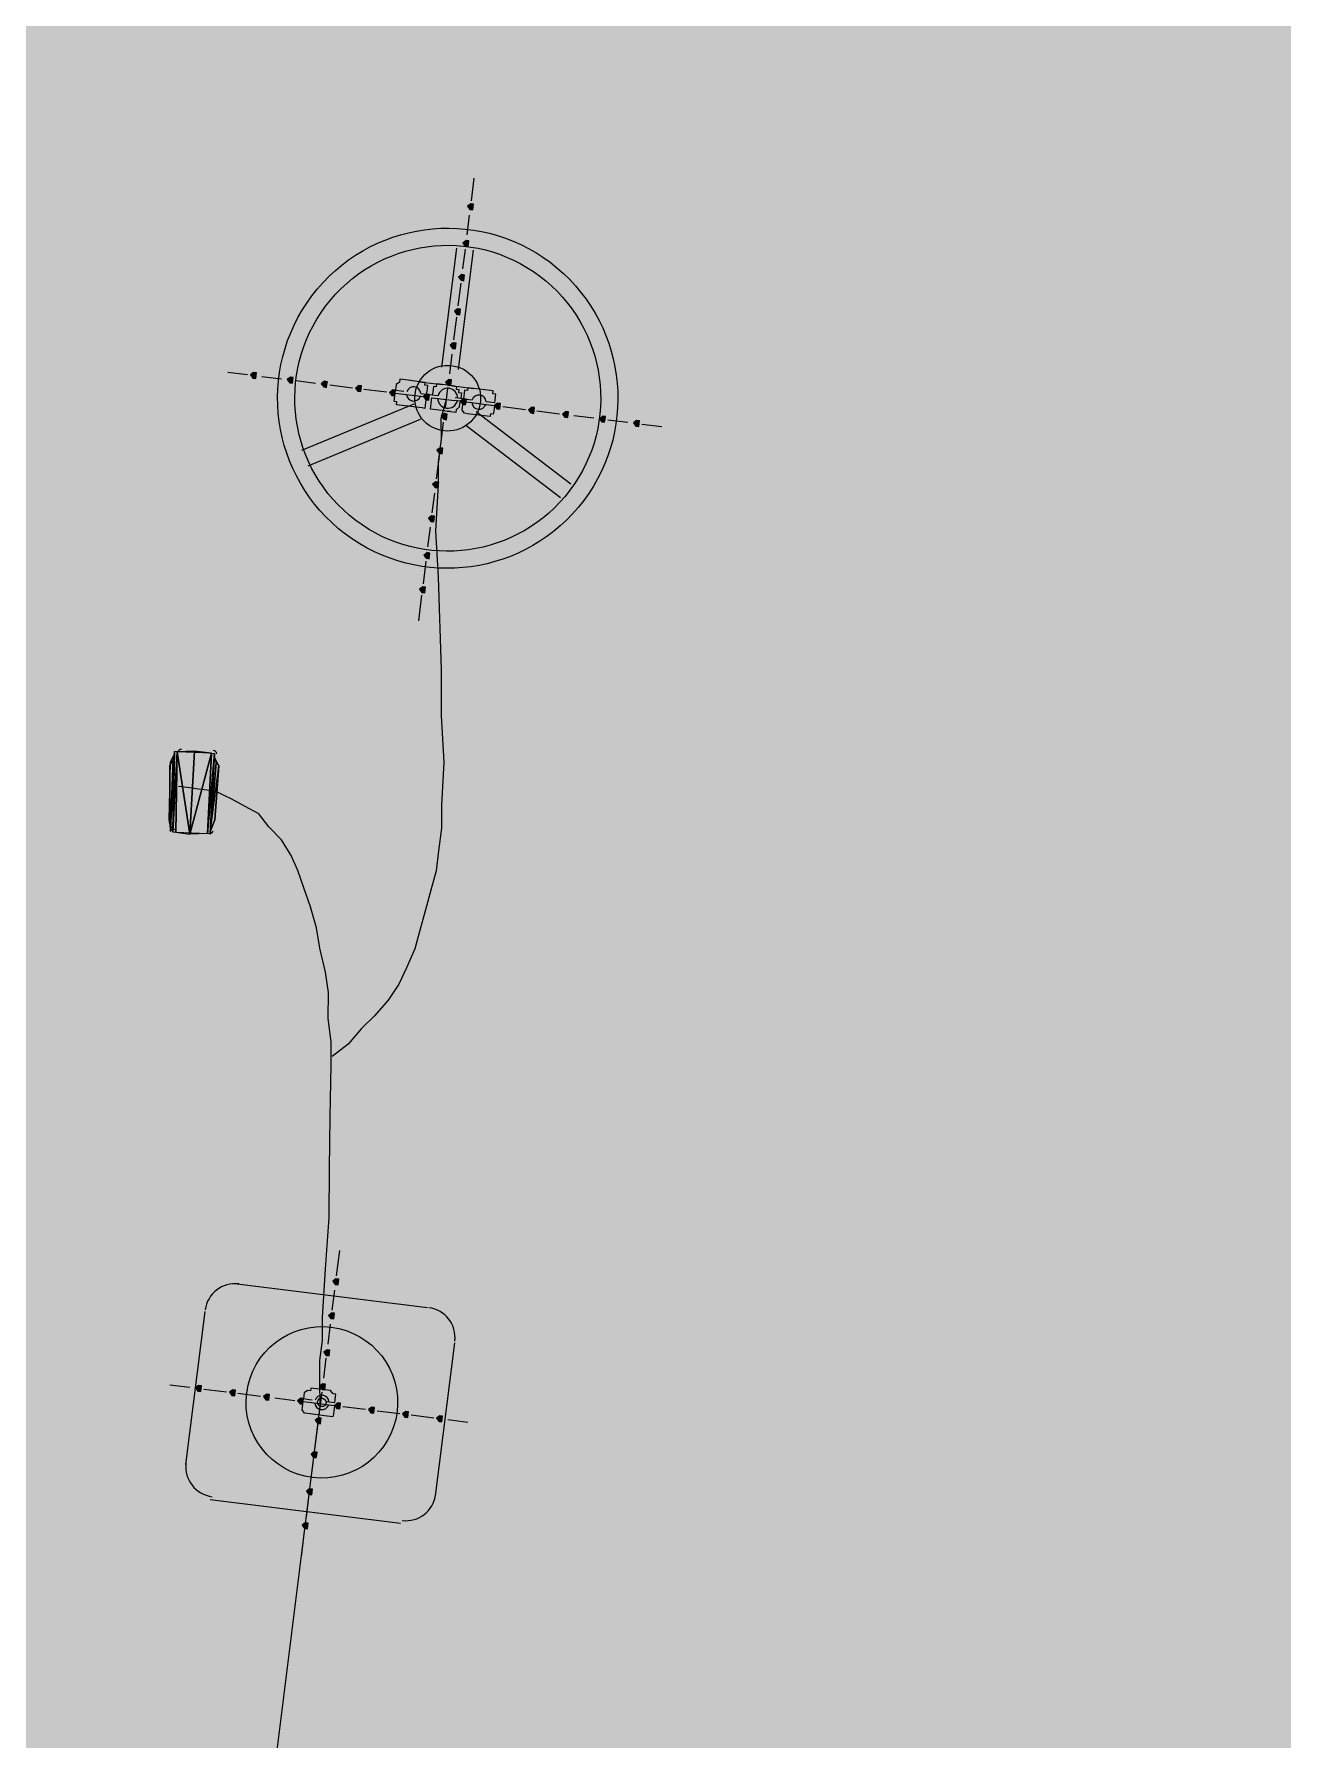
# Model space of a CAD drawing. Header units: metres. Extents: x -4 to 509425, y 7549 to 4732445.
# Drawn here: x 475990.5 to 475994.19, y 4719786.86 to 4719791.92 of the extents above; entities that cross this region are included whole.
import ezdxf

# ---------------------------------------------------------------- set-up
doc = ezdxf.new("R2010")
doc.units = ezdxf.units.M
doc.header["$LTSCALE"] = 0.01
doc.header["$MEASUREMENT"] = 0
doc.layers.get('0').update_dxf_attribs({"lineweight": 0})
for name, color, linetype in [('_SUBESTACIÓN', 1, 'Continuous'), ('NUDO GAROÑA', 211, 'Continuous'), ('SUBESTACION LA VID', 253, 'Continuous')]:
    doc.layers.add(name, color=color, linetype=linetype)

# ---------------------------------------------------------------- blocks, each defined once
blk = doc.blocks.new('A$Cfff6051d')
at = {"layer": 'SUBESTACION LA VID', "transparency": 33554687}
h = blk.add_hatch(color=256, dxfattribs=at)
h.dxf.hatch_style = 2
h.paths.add_polyline_path([(475991.7971, 4719791.4044), (475991.7981, 4719791.4128), (475991.7897, 4719791.4139), (475991.7803, 4719791.4065), (475991.7876, 4719791.3971), (475991.796, 4719791.396)])
h = blk.add_hatch(color=256, dxfattribs=at)
h.dxf.hatch_style = 2
h.paths.add_polyline_path([(475991.7834, 4719791.2952), (475991.7844, 4719791.3036), (475991.776, 4719791.3047), (475991.7666, 4719791.2973), (475991.7739, 4719791.2879), (475991.7823, 4719791.2868)])
h = blk.add_hatch(color=256, dxfattribs=at)
h.dxf.hatch_style = 2
h.paths.add_polyline_path([(475991.7707, 4719791.1944), (475991.7718, 4719791.2028), (475991.7634, 4719791.2039), (475991.7539, 4719791.1965), (475991.7613, 4719791.1871), (475991.7697, 4719791.186)])
h = blk.add_hatch(color=256, dxfattribs=at)
h.dxf.hatch_style = 2
h.paths.add_polyline_path([(475991.7581, 4719791.0936), (475991.7592, 4719791.102), (475991.7508, 4719791.1031), (475991.7413, 4719791.0957), (475991.7487, 4719791.0863), (475991.7571, 4719791.0852)])
h = blk.add_hatch(color=256, dxfattribs=at)
h.dxf.hatch_style = 2
h.paths.add_polyline_path([(475991.7455, 4719790.9928), (475991.7465, 4719791.0012), (475991.7381, 4719791.0023), (475991.7287, 4719790.9949), (475991.736, 4719790.9855), (475991.7444, 4719790.9844)])
h = blk.add_hatch(color=256, dxfattribs=at)
h.dxf.hatch_style = 2
h.paths.add_polyline_path([(475991.1542, 4719790.9048), (475991.1553, 4719790.9132), (475991.1469, 4719790.9143), (475991.1374, 4719790.9069), (475991.1448, 4719790.8975), (475991.1532, 4719790.8964)])
h = blk.add_hatch(color=256, dxfattribs=at)
h.dxf.hatch_style = 2
h.paths.add_polyline_path([(475991.2634, 4719790.8911), (475991.2645, 4719790.8995), (475991.2561, 4719790.9006), (475991.2466, 4719790.8932), (475991.254, 4719790.8838), (475991.2624, 4719790.8827)])
h = blk.add_hatch(color=256, dxfattribs=at)
h.dxf.hatch_style = 2
h.paths.add_polyline_path([(475991.7318, 4719790.8836), (475991.7328, 4719790.892), (475991.7244, 4719790.8931), (475991.715, 4719790.8857), (475991.7223, 4719790.8763), (475991.7307, 4719790.8752)])
h = blk.add_hatch(color=256, dxfattribs=at)
h.dxf.hatch_style = 2
h.paths.add_polyline_path([(475991.3642, 4719790.8785), (475991.3653, 4719790.8869), (475991.3569, 4719790.888), (475991.3474, 4719790.8806), (475991.3548, 4719790.8712), (475991.3632, 4719790.8701)])
h = blk.add_hatch(color=256, dxfattribs=at)
h.dxf.hatch_style = 2
h.paths.add_polyline_path([(475991.465, 4719790.8659), (475991.4661, 4719790.8743), (475991.4577, 4719790.8753), (475991.4482, 4719790.868), (475991.4556, 4719790.8585), (475991.464, 4719790.8575)])
h = blk.add_hatch(color=256, dxfattribs=at)
h.dxf.hatch_style = 2
h.paths.add_polyline_path([(475991.5659, 4719790.8532), (475991.5669, 4719790.8616), (475991.5585, 4719790.8627), (475991.5491, 4719790.8553), (475991.5564, 4719790.8459), (475991.5648, 4719790.8448)])
h = blk.add_hatch(color=256, dxfattribs=at)
h.dxf.hatch_style = 2
h.paths.add_polyline_path([(475991.6667, 4719790.8406), (475991.6677, 4719790.849), (475991.6593, 4719790.85), (475991.6499, 4719790.8427), (475991.6572, 4719790.8332), (475991.6656, 4719790.8322)])
h = blk.add_hatch(color=256, dxfattribs=at)
h.dxf.hatch_style = 2
h.paths.add_polyline_path([(475991.7191, 4719790.7828), (475991.7202, 4719790.7912), (475991.7118, 4719790.7923), (475991.7023, 4719790.7849), (475991.7097, 4719790.7755), (475991.7181, 4719790.7744)])
h = blk.add_hatch(color=256, dxfattribs=at)
h.dxf.hatch_style = 2
h.paths.add_polyline_path([(475991.7759, 4719790.8269), (475991.7769, 4719790.8353), (475991.7685, 4719790.8364), (475991.7591, 4719790.829), (475991.7664, 4719790.8196), (475991.7748, 4719790.8185)])
h = blk.add_hatch(color=256, dxfattribs=at)
h.dxf.hatch_style = 2
h.paths.add_polyline_path([(475991.8767, 4719790.8143), (475991.8777, 4719790.8227), (475991.8693, 4719790.8237), (475991.8599, 4719790.8164), (475991.8672, 4719790.8069), (475991.8756, 4719790.8059)])
h = blk.add_hatch(color=256, dxfattribs=at)
h.dxf.hatch_style = 2
h.paths.add_polyline_path([(475991.9775, 4719790.8016), (475991.9785, 4719790.81), (475991.9701, 4719790.8111), (475991.9607, 4719790.8037), (475991.968, 4719790.7943), (475991.9764, 4719790.7932)])
h = blk.add_hatch(color=256, dxfattribs=at)
h.dxf.hatch_style = 2
h.paths.add_polyline_path([(475992.0783, 4719790.789), (475992.0793, 4719790.7974), (475992.0709, 4719790.7984), (475992.0615, 4719790.7911), (475992.0688, 4719790.7816), (475992.0772, 4719790.7806)])
h = blk.add_hatch(color=256, dxfattribs=at)
h.dxf.hatch_style = 2
h.paths.add_polyline_path([(475992.1875, 4719790.7753), (475992.1885, 4719790.7837), (475992.1801, 4719790.7847), (475992.1707, 4719790.7774), (475992.178, 4719790.7679), (475992.1864, 4719790.7669)])
h = blk.add_hatch(color=256, dxfattribs=at)
h.dxf.hatch_style = 2
h.paths.add_polyline_path([(475992.2883, 4719790.7627), (475992.2893, 4719790.7711), (475992.2809, 4719790.7721), (475992.2715, 4719790.7648), (475992.2788, 4719790.7553), (475992.2872, 4719790.7543)])
h = blk.add_hatch(color=256, dxfattribs=at)
h.dxf.hatch_style = 2
h.paths.add_polyline_path([(475991.7065, 4719790.682), (475991.7076, 4719790.6904), (475991.6992, 4719790.6915), (475991.6897, 4719790.6841), (475991.6971, 4719790.6747), (475991.7055, 4719790.6736)])
h = blk.add_hatch(color=256, dxfattribs=at)
h.dxf.hatch_style = 2
h.paths.add_polyline_path([(475991.6939, 4719790.5812), (475991.6949, 4719790.5896), (475991.6865, 4719790.5907), (475991.6771, 4719790.5833), (475991.6844, 4719790.5739), (475991.6928, 4719790.5728)])
h = blk.add_hatch(color=256, dxfattribs=at)
h.dxf.hatch_style = 2
h.paths.add_polyline_path([(475991.6812, 4719790.4804), (475991.6823, 4719790.4888), (475991.6739, 4719790.4899), (475991.6644, 4719790.4825), (475991.6718, 4719790.4731), (475991.6802, 4719790.472)])
h = blk.add_hatch(color=256, dxfattribs=at)
h.dxf.hatch_style = 2
h.paths.add_polyline_path([(475991.6675, 4719790.3712), (475991.6686, 4719790.3796), (475991.6602, 4719790.3807), (475991.6507, 4719790.3733), (475991.6581, 4719790.3639), (475991.6665, 4719790.3628)])
h = blk.add_hatch(color=256, dxfattribs=at)
h.dxf.hatch_style = 2
h.paths.add_polyline_path([(475991.6549, 4719790.2704), (475991.656, 4719790.2788), (475991.6476, 4719790.2798), (475991.6381, 4719790.2725), (475991.6454, 4719790.263), (475991.6538, 4719790.262)])
h = blk.add_hatch(color=256, dxfattribs=at)
h.dxf.hatch_style = 2
h.paths.add_polyline_path([(475991.3979, 4719788.2207), (475991.399, 4719788.2291), (475991.3906, 4719788.2302), (475991.3811, 4719788.2228), (475991.3885, 4719788.2134), (475991.3969, 4719788.2123)])
h = blk.add_hatch(color=256, dxfattribs=at)
h.dxf.hatch_style = 2
h.paths.add_polyline_path([(475991.3853, 4719788.1199), (475991.3863, 4719788.1283), (475991.3779, 4719788.1294), (475991.3685, 4719788.122), (475991.3758, 4719788.1126), (475991.3842, 4719788.1115)])
h = blk.add_hatch(color=256, dxfattribs=at)
h.dxf.hatch_style = 2
h.paths.add_polyline_path([(475991.3716, 4719788.0107), (475991.3727, 4719788.0191), (475991.3643, 4719788.0202), (475991.3548, 4719788.0128), (475991.3621, 4719788.0034), (475991.3705, 4719788.0023)])
h = blk.add_hatch(color=256, dxfattribs=at)
h.dxf.hatch_style = 2
h.paths.add_polyline_path([(475990.9914, 4719787.9048), (475990.9925, 4719787.9132), (475990.9841, 4719787.9142), (475990.9746, 4719787.9069), (475990.982, 4719787.8974), (475990.9904, 4719787.8964)])
h = blk.add_hatch(color=256, dxfattribs=at)
h.dxf.hatch_style = 2
h.paths.add_polyline_path([(475991.359, 4719787.9099), (475991.36, 4719787.9183), (475991.3516, 4719787.9194), (475991.3422, 4719787.912), (475991.3495, 4719787.9026), (475991.3579, 4719787.9015)])
h = blk.add_hatch(color=256, dxfattribs=at)
h.dxf.hatch_style = 2
h.paths.add_polyline_path([(475991.0922, 4719787.8921), (475991.0933, 4719787.9005), (475991.0849, 4719787.9016), (475991.0754, 4719787.8943), (475991.0828, 4719787.8848), (475991.0912, 4719787.8837)])
h = blk.add_hatch(color=256, dxfattribs=at)
h.dxf.hatch_style = 2
h.paths.add_polyline_path([(475991.193, 4719787.8795), (475991.1941, 4719787.8879), (475991.1857, 4719787.889), (475991.1762, 4719787.8816), (475991.1836, 4719787.8722), (475991.192, 4719787.8711)])
h = blk.add_hatch(color=256, dxfattribs=at)
h.dxf.hatch_style = 2
h.paths.add_polyline_path([(475991.2938, 4719787.8669), (475991.2949, 4719787.8753), (475991.2865, 4719787.8763), (475991.277, 4719787.869), (475991.2844, 4719787.8595), (475991.2928, 4719787.8585)])
h = blk.add_hatch(color=256, dxfattribs=at)
h.dxf.hatch_style = 2
h.paths.add_polyline_path([(475991.403, 4719787.8532), (475991.4041, 4719787.8616), (475991.3957, 4719787.8626), (475991.3862, 4719787.8553), (475991.3936, 4719787.8458), (475991.402, 4719787.8448)])
h = blk.add_hatch(color=256, dxfattribs=at)
h.dxf.hatch_style = 2
h.paths.add_polyline_path([(475991.3463, 4719787.8091), (475991.3474, 4719787.8175), (475991.339, 4719787.8186), (475991.3295, 4719787.8112), (475991.3369, 4719787.8017), (475991.3453, 4719787.8007)])
h = blk.add_hatch(color=256, dxfattribs=at)
h.dxf.hatch_style = 2
h.paths.add_polyline_path([(475991.5039, 4719787.8405), (475991.5049, 4719787.8489), (475991.4965, 4719787.85), (475991.4871, 4719787.8427), (475991.4944, 4719787.8332), (475991.5028, 4719787.8321)])
h = blk.add_hatch(color=256, dxfattribs=at)
h.dxf.hatch_style = 2
h.paths.add_polyline_path([(475991.6047, 4719787.8279), (475991.6057, 4719787.8363), (475991.5973, 4719787.8374), (475991.5879, 4719787.83), (475991.5952, 4719787.8206), (475991.6036, 4719787.8195)])
h = blk.add_hatch(color=256, dxfattribs=at)
h.dxf.hatch_style = 2
h.paths.add_polyline_path([(475991.7055, 4719787.8153), (475991.7065, 4719787.8237), (475991.6981, 4719787.8247), (475991.6887, 4719787.8174), (475991.696, 4719787.8079), (475991.7044, 4719787.8069)])
h = blk.add_hatch(color=256, dxfattribs=at)
h.dxf.hatch_style = 2
h.paths.add_polyline_path([(475991.3337, 4719787.7083), (475991.3347, 4719787.7167), (475991.3263, 4719787.7177), (475991.3169, 4719787.7104), (475991.3242, 4719787.7009), (475991.3326, 4719787.6999)])
h = blk.add_hatch(color=256, dxfattribs=at)
h.dxf.hatch_style = 2
h.paths.add_polyline_path([(475991.32, 4719787.5991), (475991.3211, 4719787.6075), (475991.3127, 4719787.6085), (475991.3032, 4719787.6012), (475991.3105, 4719787.5917), (475991.3189, 4719787.5907)])
h = blk.add_hatch(color=256, dxfattribs=at)
h.dxf.hatch_style = 2
h.paths.add_polyline_path([(475991.3074, 4719787.4983), (475991.3084, 4719787.5067), (475991.3, 4719787.5077), (475991.2906, 4719787.5004), (475991.2979, 4719787.4909), (475991.3063, 4719787.4899)])
at = {"layer": 'SUBESTACION LA VID', "lineweight": 15}
for p, q in [((475991.7992, 4719791.4895), (475991.7908, 4719791.4223)), ((475991.7855, 4719791.3803), (475991.7781, 4719791.3215)), ((475991.7477, 4719791.2826), (475991.7034, 4719790.9298)), ((475991.7538, 4719790.9235), (475991.7981, 4719791.2763)), ((475991.7729, 4719791.2795), (475991.7655, 4719791.2207)), ((475991.7602, 4719791.1787), (475991.7518, 4719791.1115)), ((475991.7476, 4719791.0779), (475991.7392, 4719791.0107)), ((475991.7339, 4719790.9687), (475991.7265, 4719790.9099)), ((475991.0702, 4719790.9154), (475991.129, 4719790.908)), ((475991.171, 4719790.9027), (475991.2298, 4719790.8954)), ((475991.2718, 4719790.8901), (475991.3306, 4719790.8827)), ((475991.3726, 4719790.8774), (475991.4398, 4719790.869)), ((475991.4735, 4719790.8648), (475991.5407, 4719790.8564)), ((475991.5827, 4719790.8511), (475991.5911, 4719790.8501)), ((475991.5827, 4719790.8511), (475991.6415, 4719790.8437)), ((475991.5837, 4719790.8595), (475991.5921, 4719790.8585)), ((475991.6383, 4719790.8868), (475991.7055, 4719790.8784)), ((475991.6593, 4719790.85), (475991.6761, 4719790.8479)), ((475991.6835, 4719790.8385), (475991.7423, 4719790.8311)), ((475991.7213, 4719790.8679), (475991.7139, 4719790.8091)), ((475991.7391, 4719790.8742), (475991.7979, 4719790.8668)), ((475991.6215, 4719790.8207), (475991.2886, 4719790.6832)), ((475991.7685, 4719790.8364), (475991.7601, 4719790.8374)), ((475991.7843, 4719790.8258), (475991.7927, 4719790.8248)), ((475991.7843, 4719790.8258), (475991.8515, 4719790.8174)), ((475991.7853, 4719790.8342), (475991.7937, 4719790.8332)), ((475992.0866, 4719790.5832), (475991.8063, 4719790.7975)), ((475991.8851, 4719790.8132), (475991.9523, 4719790.8048)), ((475991.9859, 4719790.8006), (475992.0531, 4719790.7921)), ((475991.3085, 4719790.6381), (475991.6414, 4719790.7755)), ((475991.7086, 4719790.7671), (475991.7002, 4719790.6999)), ((475991.7758, 4719790.7586), (475992.0561, 4719790.5443)), ((475992.0951, 4719790.7869), (475992.1539, 4719790.7795)), ((475992.1959, 4719790.7742), (475992.2547, 4719790.7669)), ((475992.2967, 4719790.7616), (475992.3555, 4719790.7542)), ((475991.696, 4719790.6663), (475991.6876, 4719790.5991)), ((475991.6823, 4719790.5571), (475991.6749, 4719790.4983)), ((475991.6697, 4719790.4563), (475991.6623, 4719790.3975)), ((475991.657, 4719790.3555), (475991.6486, 4719790.2882)), ((475991.6444, 4719790.2546), (475991.6349, 4719790.179)), ((475991.0226, 4719789.7865), (475990.9207, 4719789.7908)), ((475990.9722, 4719789.7929), (475990.9584, 4719789.5471)), ((475990.9164, 4719789.5524), (475991.0099, 4719789.5492)), ((475991.4011, 4719788.3142), (475991.3916, 4719788.2386)), ((475991.0987, 4719788.2156), (475991.6615, 4719788.145)), ((475991.3864, 4719788.1966), (475991.379, 4719788.1378)), ((475990.9462, 4719787.6801), (475991.0031, 4719788.1337)), ((475991.3737, 4719788.0958), (475991.3664, 4719788.037)), ((475991.6854, 4719787.5874), (475991.7423, 4719788.041)), ((475991.3611, 4719787.995), (475991.3537, 4719787.9362)), ((475990.899, 4719787.9164), (475990.9578, 4719787.909)), ((475990.9998, 4719787.9037), (475991.067, 4719787.8953)), ((475991.3442, 4719787.8606), (475991.0673, 4719785.6513)), ((475991.1006, 4719787.8911), (475991.1678, 4719787.8827)), ((475991.2098, 4719787.8774), (475991.2686, 4719787.87)), ((475991.3106, 4719787.8648), (475991.3694, 4719787.8574)), ((475991.3106, 4719787.8648), (475991.319, 4719787.8637)), ((475991.3117, 4719787.8732), (475991.3201, 4719787.8721)), ((475991.3485, 4719787.8942), (475991.34, 4719787.827)), ((475991.4114, 4719787.8521), (475991.4787, 4719787.8437)), ((475991.5123, 4719787.8395), (475991.5795, 4719787.8311)), ((475991.6131, 4719787.8269), (475991.6803, 4719787.8184)), ((475991.7223, 4719787.8132), (475991.7811, 4719787.8058)), ((475991.3358, 4719787.7933), (475991.3274, 4719787.7261)), ((475991.3221, 4719787.6841), (475991.3148, 4719787.6253)), ((475991.0186, 4719787.5771), (475991.5814, 4719787.5066)), ((475991.3095, 4719787.5833), (475991.3021, 4719787.5245)), ((475991.2969, 4719787.4825), (475991.2874, 4719787.4069))]:
    blk.add_line(p, q, dxfattribs=at)
at = {"layer": 'SUBESTACION LA VID', "lineweight": 0}
for p, q in [((475990.9584, 4719789.5471), (475990.9207, 4719789.7908)), ((475990.9584, 4719789.5471), (475991.0226, 4719789.7865)), ((475990.9007, 4719789.5629), (475990.8965, 4719789.5976)), ((475991.0193, 4719789.5566), (475991.0319, 4719789.5891))]:
    blk.add_line(p, q, dxfattribs=at)
at = {"layer": 'SUBESTACION LA VID'}
for points in [[(475991.7971, 4719791.4044), (475991.7981, 4719791.4128), (475991.7897, 4719791.4139), (475991.7803, 4719791.4065), (475991.7876, 4719791.3971), (475991.796, 4719791.396)], [(475991.7834, 4719791.2952), (475991.7844, 4719791.3036), (475991.776, 4719791.3047), (475991.7666, 4719791.2973), (475991.7739, 4719791.2879), (475991.7823, 4719791.2868)], [(475991.7707, 4719791.1944), (475991.7718, 4719791.2028), (475991.7634, 4719791.2039), (475991.7539, 4719791.1965), (475991.7613, 4719791.1871), (475991.7697, 4719791.186)], [(475991.7581, 4719791.0936), (475991.7592, 4719791.102), (475991.7508, 4719791.1031), (475991.7413, 4719791.0957), (475991.7487, 4719791.0863), (475991.7571, 4719791.0852)], [(475991.7455, 4719790.9928), (475991.7465, 4719791.0012), (475991.7381, 4719791.0023), (475991.7287, 4719790.9949), (475991.736, 4719790.9855), (475991.7444, 4719790.9844)], [(475991.1542, 4719790.9048), (475991.1553, 4719790.9132), (475991.1469, 4719790.9143), (475991.1374, 4719790.9069), (475991.1448, 4719790.8975), (475991.1532, 4719790.8964)], [(475991.2634, 4719790.8911), (475991.2645, 4719790.8995), (475991.2561, 4719790.9006), (475991.2466, 4719790.8932), (475991.254, 4719790.8838), (475991.2624, 4719790.8827)], [(475991.7318, 4719790.8836), (475991.7328, 4719790.892), (475991.7244, 4719790.8931), (475991.715, 4719790.8857), (475991.7223, 4719790.8763), (475991.7307, 4719790.8752)], [(475991.3642, 4719790.8785), (475991.3653, 4719790.8869), (475991.3569, 4719790.888), (475991.3474, 4719790.8806), (475991.3548, 4719790.8712), (475991.3632, 4719790.8701)], [(475991.465, 4719790.8659), (475991.4661, 4719790.8743), (475991.4577, 4719790.8753), (475991.4482, 4719790.868), (475991.4556, 4719790.8585), (475991.464, 4719790.8575)], [(475991.5659, 4719790.8532), (475991.5669, 4719790.8616), (475991.5585, 4719790.8627), (475991.5491, 4719790.8553), (475991.5564, 4719790.8459), (475991.5648, 4719790.8448)], [(475991.6667, 4719790.8406), (475991.6677, 4719790.849), (475991.6593, 4719790.85), (475991.6499, 4719790.8427), (475991.6572, 4719790.8332), (475991.6656, 4719790.8322)], [(475991.7191, 4719790.7828), (475991.7202, 4719790.7912), (475991.7118, 4719790.7923), (475991.7023, 4719790.7849), (475991.7097, 4719790.7755), (475991.7181, 4719790.7744)], [(475991.7759, 4719790.8269), (475991.7769, 4719790.8353), (475991.7685, 4719790.8364), (475991.7591, 4719790.829), (475991.7664, 4719790.8196), (475991.7748, 4719790.8185)], [(475991.8767, 4719790.8143), (475991.8777, 4719790.8227), (475991.8693, 4719790.8237), (475991.8599, 4719790.8164), (475991.8672, 4719790.8069), (475991.8756, 4719790.8059)], [(475991.9775, 4719790.8016), (475991.9785, 4719790.81), (475991.9701, 4719790.8111), (475991.9607, 4719790.8037), (475991.968, 4719790.7943), (475991.9764, 4719790.7932)], [(475992.0783, 4719790.789), (475992.0793, 4719790.7974), (475992.0709, 4719790.7984), (475992.0615, 4719790.7911), (475992.0688, 4719790.7816), (475992.0772, 4719790.7806)], [(475992.1875, 4719790.7753), (475992.1885, 4719790.7837), (475992.1801, 4719790.7847), (475992.1707, 4719790.7774), (475992.178, 4719790.7679), (475992.1864, 4719790.7669)], [(475992.2883, 4719790.7627), (475992.2893, 4719790.7711), (475992.2809, 4719790.7721), (475992.2715, 4719790.7648), (475992.2788, 4719790.7553), (475992.2872, 4719790.7543)], [(475991.7065, 4719790.682), (475991.7076, 4719790.6904), (475991.6992, 4719790.6915), (475991.6897, 4719790.6841), (475991.6971, 4719790.6747), (475991.7055, 4719790.6736)], [(475991.6939, 4719790.5812), (475991.6949, 4719790.5896), (475991.6865, 4719790.5907), (475991.6771, 4719790.5833), (475991.6844, 4719790.5739), (475991.6928, 4719790.5728)], [(475991.6812, 4719790.4804), (475991.6823, 4719790.4888), (475991.6739, 4719790.4899), (475991.6644, 4719790.4825), (475991.6718, 4719790.4731), (475991.6802, 4719790.472)], [(475991.6675, 4719790.3712), (475991.6686, 4719790.3796), (475991.6602, 4719790.3807), (475991.6507, 4719790.3733), (475991.6581, 4719790.3639), (475991.6665, 4719790.3628)], [(475991.6549, 4719790.2704), (475991.656, 4719790.2788), (475991.6476, 4719790.2798), (475991.6381, 4719790.2725), (475991.6454, 4719790.263), (475991.6538, 4719790.262)], [(475990.9584, 4719789.5471), (475990.9207, 4719789.7908), (475990.9164, 4719789.5524)], [(475990.9722, 4719789.7929), (475990.9207, 4719789.7908), (475990.9584, 4719789.5471)], [(475990.9722, 4719789.7929), (475991.0226, 4719789.7865), (475990.9584, 4719789.5471)], [(475990.9584, 4719789.5471), (475991.0226, 4719789.7865), (475991.0099, 4719789.5492)], [(475990.8965, 4719789.5976), (475990.9007, 4719789.5629), (475990.8986, 4719789.7509)], [(475991.0319, 4719789.5891), (475991.0193, 4719789.5566), (475991.0436, 4719789.7498)], [(475991.3979, 4719788.2207), (475991.399, 4719788.2291), (475991.3906, 4719788.2302), (475991.3811, 4719788.2228), (475991.3885, 4719788.2134), (475991.3969, 4719788.2123)], [(475991.3853, 4719788.1199), (475991.3863, 4719788.1283), (475991.3779, 4719788.1294), (475991.3685, 4719788.122), (475991.3758, 4719788.1126), (475991.3842, 4719788.1115)], [(475991.3716, 4719788.0107), (475991.3727, 4719788.0191), (475991.3643, 4719788.0202), (475991.3548, 4719788.0128), (475991.3621, 4719788.0034), (475991.3705, 4719788.0023)], [(475990.9914, 4719787.9048), (475990.9925, 4719787.9132), (475990.9841, 4719787.9142), (475990.9746, 4719787.9069), (475990.982, 4719787.8974), (475990.9904, 4719787.8964)], [(475991.359, 4719787.9099), (475991.36, 4719787.9183), (475991.3516, 4719787.9194), (475991.3422, 4719787.912), (475991.3495, 4719787.9026), (475991.3579, 4719787.9015)], [(475991.0922, 4719787.8921), (475991.0933, 4719787.9005), (475991.0849, 4719787.9016), (475991.0754, 4719787.8943), (475991.0828, 4719787.8848), (475991.0912, 4719787.8837)], [(475991.193, 4719787.8795), (475991.1941, 4719787.8879), (475991.1857, 4719787.889), (475991.1762, 4719787.8816), (475991.1836, 4719787.8722), (475991.192, 4719787.8711)], [(475991.2938, 4719787.8669), (475991.2949, 4719787.8753), (475991.2865, 4719787.8763), (475991.277, 4719787.869), (475991.2844, 4719787.8595), (475991.2928, 4719787.8585)], [(475991.403, 4719787.8532), (475991.4041, 4719787.8616), (475991.3957, 4719787.8626), (475991.3862, 4719787.8553), (475991.3936, 4719787.8458), (475991.402, 4719787.8448)], [(475991.3463, 4719787.8091), (475991.3474, 4719787.8175), (475991.339, 4719787.8186), (475991.3295, 4719787.8112), (475991.3369, 4719787.8017), (475991.3453, 4719787.8007)], [(475991.5039, 4719787.8405), (475991.5049, 4719787.8489), (475991.4965, 4719787.85), (475991.4871, 4719787.8427), (475991.4944, 4719787.8332), (475991.5028, 4719787.8321)], [(475991.6047, 4719787.8279), (475991.6057, 4719787.8363), (475991.5973, 4719787.8374), (475991.5879, 4719787.83), (475991.5952, 4719787.8206), (475991.6036, 4719787.8195)], [(475991.7055, 4719787.8153), (475991.7065, 4719787.8237), (475991.6981, 4719787.8247), (475991.6887, 4719787.8174), (475991.696, 4719787.8079), (475991.7044, 4719787.8069)], [(475991.3337, 4719787.7083), (475991.3347, 4719787.7167), (475991.3263, 4719787.7177), (475991.3169, 4719787.7104), (475991.3242, 4719787.7009), (475991.3326, 4719787.6999)], [(475991.32, 4719787.5991), (475991.3211, 4719787.6075), (475991.3127, 4719787.6085), (475991.3032, 4719787.6012), (475991.3105, 4719787.5917), (475991.3189, 4719787.5907)], [(475991.3074, 4719787.4983), (475991.3084, 4719787.5067), (475991.3, 4719787.5077), (475991.2906, 4719787.5004), (475991.2979, 4719787.4909), (475991.3063, 4719787.4899)]]:
    blk.add_lwpolyline(points, close=True, dxfattribs=at)
at = {"layer": 'SUBESTACION LA VID', "lineweight": 0}
for points in [[(475991.7971, 4719791.4044), (475991.7981, 4719791.4128), (475991.7897, 4719791.4139), (475991.7803, 4719791.4065), (475991.7876, 4719791.3971), (475991.796, 4719791.396)], [(475991.7834, 4719791.2952), (475991.7844, 4719791.3036), (475991.776, 4719791.3047), (475991.7666, 4719791.2973), (475991.7739, 4719791.2879), (475991.7823, 4719791.2868)], [(475991.7707, 4719791.1944), (475991.7718, 4719791.2028), (475991.7634, 4719791.2039), (475991.7539, 4719791.1965), (475991.7613, 4719791.1871), (475991.7697, 4719791.186)], [(475991.7581, 4719791.0936), (475991.7592, 4719791.102), (475991.7508, 4719791.1031), (475991.7413, 4719791.0957), (475991.7487, 4719791.0863), (475991.7571, 4719791.0852)], [(475991.7455, 4719790.9928), (475991.7465, 4719791.0012), (475991.7381, 4719791.0023), (475991.7287, 4719790.9949), (475991.736, 4719790.9855), (475991.7444, 4719790.9844)], [(475991.1542, 4719790.9048), (475991.1553, 4719790.9132), (475991.1469, 4719790.9143), (475991.1374, 4719790.9069), (475991.1448, 4719790.8975), (475991.1532, 4719790.8964)], [(475991.2634, 4719790.8911), (475991.2645, 4719790.8995), (475991.2561, 4719790.9006), (475991.2466, 4719790.8932), (475991.254, 4719790.8838), (475991.2624, 4719790.8827)], [(475991.7318, 4719790.8836), (475991.7328, 4719790.892), (475991.7244, 4719790.8931), (475991.715, 4719790.8857), (475991.7223, 4719790.8763), (475991.7307, 4719790.8752)], [(475991.3642, 4719790.8785), (475991.3653, 4719790.8869), (475991.3569, 4719790.888), (475991.3474, 4719790.8806), (475991.3548, 4719790.8712), (475991.3632, 4719790.8701)], [(475991.465, 4719790.8659), (475991.4661, 4719790.8743), (475991.4577, 4719790.8753), (475991.4482, 4719790.868), (475991.4556, 4719790.8585), (475991.464, 4719790.8575)], [(475991.5659, 4719790.8532), (475991.5669, 4719790.8616), (475991.5585, 4719790.8627), (475991.5491, 4719790.8553), (475991.5564, 4719790.8459), (475991.5648, 4719790.8448)], [(475991.6667, 4719790.8406), (475991.6677, 4719790.849), (475991.6593, 4719790.85), (475991.6499, 4719790.8427), (475991.6572, 4719790.8332), (475991.6656, 4719790.8322)], [(475991.7191, 4719790.7828), (475991.7202, 4719790.7912), (475991.7118, 4719790.7923), (475991.7023, 4719790.7849), (475991.7097, 4719790.7755), (475991.7181, 4719790.7744)], [(475991.7759, 4719790.8269), (475991.7769, 4719790.8353), (475991.7685, 4719790.8364), (475991.7591, 4719790.829), (475991.7664, 4719790.8196), (475991.7748, 4719790.8185)], [(475991.8767, 4719790.8143), (475991.8777, 4719790.8227), (475991.8693, 4719790.8237), (475991.8599, 4719790.8164), (475991.8672, 4719790.8069), (475991.8756, 4719790.8059)], [(475991.9775, 4719790.8016), (475991.9785, 4719790.81), (475991.9701, 4719790.8111), (475991.9607, 4719790.8037), (475991.968, 4719790.7943), (475991.9764, 4719790.7932)], [(475992.0783, 4719790.789), (475992.0793, 4719790.7974), (475992.0709, 4719790.7984), (475992.0615, 4719790.7911), (475992.0688, 4719790.7816), (475992.0772, 4719790.7806)], [(475992.1875, 4719790.7753), (475992.1885, 4719790.7837), (475992.1801, 4719790.7847), (475992.1707, 4719790.7774), (475992.178, 4719790.7679), (475992.1864, 4719790.7669)], [(475992.2883, 4719790.7627), (475992.2893, 4719790.7711), (475992.2809, 4719790.7721), (475992.2715, 4719790.7648), (475992.2788, 4719790.7553), (475992.2872, 4719790.7543)], [(475991.7065, 4719790.682), (475991.7076, 4719790.6904), (475991.6992, 4719790.6915), (475991.6897, 4719790.6841), (475991.6971, 4719790.6747), (475991.7055, 4719790.6736)], [(475991.6939, 4719790.5812), (475991.6949, 4719790.5896), (475991.6865, 4719790.5907), (475991.6771, 4719790.5833), (475991.6844, 4719790.5739), (475991.6928, 4719790.5728)], [(475991.6812, 4719790.4804), (475991.6823, 4719790.4888), (475991.6739, 4719790.4899), (475991.6644, 4719790.4825), (475991.6718, 4719790.4731), (475991.6802, 4719790.472)], [(475991.6675, 4719790.3712), (475991.6686, 4719790.3796), (475991.6602, 4719790.3807), (475991.6507, 4719790.3733), (475991.6581, 4719790.3639), (475991.6665, 4719790.3628)], [(475991.6549, 4719790.2704), (475991.656, 4719790.2788), (475991.6476, 4719790.2798), (475991.6381, 4719790.2725), (475991.6454, 4719790.263), (475991.6538, 4719790.262)], [(475990.9584, 4719789.5471), (475990.9207, 4719789.7908), (475990.9164, 4719789.5524)], [(475990.9722, 4719789.7929), (475990.9207, 4719789.7908), (475990.9584, 4719789.5471)], [(475990.9722, 4719789.7929), (475991.0226, 4719789.7865), (475990.9584, 4719789.5471)], [(475990.9584, 4719789.5471), (475991.0226, 4719789.7865), (475991.0099, 4719789.5492)], [(475990.8965, 4719789.5976), (475990.9007, 4719789.5629), (475990.8986, 4719789.7509)], [(475991.0319, 4719789.5891), (475991.0193, 4719789.5566), (475991.0436, 4719789.7498)], [(475991.3979, 4719788.2207), (475991.399, 4719788.2291), (475991.3906, 4719788.2302), (475991.3811, 4719788.2228), (475991.3885, 4719788.2134), (475991.3969, 4719788.2123)], [(475991.3853, 4719788.1199), (475991.3863, 4719788.1283), (475991.3779, 4719788.1294), (475991.3685, 4719788.122), (475991.3758, 4719788.1126), (475991.3842, 4719788.1115)], [(475991.3716, 4719788.0107), (475991.3727, 4719788.0191), (475991.3643, 4719788.0202), (475991.3548, 4719788.0128), (475991.3621, 4719788.0034), (475991.3705, 4719788.0023)], [(475990.9914, 4719787.9048), (475990.9925, 4719787.9132), (475990.9841, 4719787.9142), (475990.9746, 4719787.9069), (475990.982, 4719787.8974), (475990.9904, 4719787.8964)], [(475991.359, 4719787.9099), (475991.36, 4719787.9183), (475991.3516, 4719787.9194), (475991.3422, 4719787.912), (475991.3495, 4719787.9026), (475991.3579, 4719787.9015)], [(475991.0922, 4719787.8921), (475991.0933, 4719787.9005), (475991.0849, 4719787.9016), (475991.0754, 4719787.8943), (475991.0828, 4719787.8848), (475991.0912, 4719787.8837)], [(475991.193, 4719787.8795), (475991.1941, 4719787.8879), (475991.1857, 4719787.889), (475991.1762, 4719787.8816), (475991.1836, 4719787.8722), (475991.192, 4719787.8711)], [(475991.2938, 4719787.8669), (475991.2949, 4719787.8753), (475991.2865, 4719787.8763), (475991.277, 4719787.869), (475991.2844, 4719787.8595), (475991.2928, 4719787.8585)], [(475991.403, 4719787.8532), (475991.4041, 4719787.8616), (475991.3957, 4719787.8626), (475991.3862, 4719787.8553), (475991.3936, 4719787.8458), (475991.402, 4719787.8448)], [(475991.3463, 4719787.8091), (475991.3474, 4719787.8175), (475991.339, 4719787.8186), (475991.3295, 4719787.8112), (475991.3369, 4719787.8017), (475991.3453, 4719787.8007)], [(475991.5039, 4719787.8405), (475991.5049, 4719787.8489), (475991.4965, 4719787.85), (475991.4871, 4719787.8427), (475991.4944, 4719787.8332), (475991.5028, 4719787.8321)], [(475991.6047, 4719787.8279), (475991.6057, 4719787.8363), (475991.5973, 4719787.8374), (475991.5879, 4719787.83), (475991.5952, 4719787.8206), (475991.6036, 4719787.8195)], [(475991.7055, 4719787.8153), (475991.7065, 4719787.8237), (475991.6981, 4719787.8247), (475991.6887, 4719787.8174), (475991.696, 4719787.8079), (475991.7044, 4719787.8069)], [(475991.3337, 4719787.7083), (475991.3347, 4719787.7167), (475991.3263, 4719787.7177), (475991.3169, 4719787.7104), (475991.3242, 4719787.7009), (475991.3326, 4719787.6999)], [(475991.32, 4719787.5991), (475991.3211, 4719787.6075), (475991.3127, 4719787.6085), (475991.3032, 4719787.6012), (475991.3105, 4719787.5917), (475991.3189, 4719787.5907)], [(475991.3074, 4719787.4983), (475991.3084, 4719787.5067), (475991.3, 4719787.5077), (475991.2906, 4719787.5004), (475991.2979, 4719787.4909), (475991.3063, 4719787.4899)]]:
    blk.add_lwpolyline(points, close=True, dxfattribs=at)
at = {"layer": 'SUBESTACION LA VID', "lineweight": 15}
for points in [[(475991.6425, 4719790.8521), (475991.6593, 4719790.85), (475991.6604, 4719790.8584), (475991.6614, 4719790.8668), (475991.6625, 4719790.8752), (475991.6541, 4719790.8763), (475991.6551, 4719790.8847), (475991.6467, 4719790.8857), (475991.6383, 4719790.8868), (475991.6047, 4719790.891), (475991.5963, 4719790.8921), (475991.5879, 4719790.8931), (475991.5795, 4719790.8942), (475991.5785, 4719790.8858), (475991.569, 4719790.8784), (475991.568, 4719790.87), (475991.5669, 4719790.8616), (475991.5837, 4719790.8595)], [(475991.6415, 4719790.8437), (475991.6583, 4719790.8416), (475991.6572, 4719790.8332), (475991.6562, 4719790.8248), (475991.6551, 4719790.8164), (475991.654, 4719790.808), (475991.6456, 4719790.8091), (475991.6372, 4719790.8101), (475991.6288, 4719790.8112), (475991.5952, 4719790.8154), (475991.5868, 4719790.8165), (475991.5784, 4719790.8175), (475991.57, 4719790.8186), (475991.5711, 4719790.827), (475991.5627, 4719790.828), (475991.5637, 4719790.8364), (475991.5648, 4719790.8448), (475991.5659, 4719790.8532), (475991.5827, 4719790.8511)], [(475991.7128, 4719790.8007), (475991.696, 4719790.8028), (475991.6876, 4719790.8038), (475991.6792, 4719790.8049), (475991.6708, 4719790.8059), (475991.6719, 4719790.8143), (475991.673, 4719790.8227), (475991.674, 4719790.8311), (475991.6751, 4719790.8395), (475991.6919, 4719790.8374)], [(475991.7223, 4719790.8763), (475991.7055, 4719790.8784), (475991.6971, 4719790.8794), (475991.6887, 4719790.8805), (475991.6877, 4719790.8721), (475991.6793, 4719790.8731), (475991.6782, 4719790.8647), (475991.6772, 4719790.8563), (475991.6761, 4719790.8479), (475991.6929, 4719790.8458)], [(475991.7223, 4719790.8763), (475991.7391, 4719790.8742), (475991.7307, 4719790.8752), (475991.7475, 4719790.8731), (475991.7465, 4719790.8647), (475991.7549, 4719790.8637), (475991.7538, 4719790.8553), (475991.7622, 4719790.8542), (475991.7612, 4719790.8458), (475991.7601, 4719790.8374), (475991.7433, 4719790.8395)], [(475991.8357, 4719790.8279), (475991.8609, 4719790.8248), (475991.862, 4719790.8332), (475991.863, 4719790.8416), (475991.8641, 4719790.85), (475991.8557, 4719790.851), (475991.8567, 4719790.8594), (475991.8483, 4719790.8605), (475991.8315, 4719790.8626), (475991.7979, 4719790.8668), (475991.7895, 4719790.8678), (475991.7811, 4719790.8689), (475991.7801, 4719790.8605), (475991.7717, 4719790.8616), (475991.7706, 4719790.8532), (475991.7696, 4719790.8448), (475991.7685, 4719790.8364), (475991.7853, 4719790.8342)], [(475991.7171, 4719790.8343), (475991.7013, 4719790.7765), (475991.7023, 4719790.7167), (475991.6939, 4719790.6495), (475991.6939, 4719790.5812), (475991.6854, 4719790.4457), (475991.6938, 4719790.3082), (475991.7021, 4719790.0341), (475991.702, 4719789.8976), (475991.7104, 4719789.76), (475991.703, 4719789.633), (475991.7029, 4719789.5647), (475991.6945, 4719789.4975), (475991.6872, 4719789.4387), (475991.6714, 4719789.381), (475991.6556, 4719789.3232), (475991.6398, 4719789.2655), (475991.6241, 4719789.2077), (475991.5999, 4719789.151), (475991.5768, 4719789.1027), (475991.5452, 4719789.0555), (475991.5053, 4719789.0093), (475991.4665, 4719788.9715), (475991.4265, 4719788.9253), (475991.3793, 4719788.8886)], [(475991.7128, 4719790.8007), (475991.7296, 4719790.7986), (475991.7212, 4719790.7996), (475991.738, 4719790.7975), (475991.7464, 4719790.7965), (475991.7475, 4719790.8049), (475991.757, 4719790.8122), (475991.758, 4719790.8206), (475991.7591, 4719790.829), (475991.7423, 4719790.8311)], [(475991.8347, 4719790.8195), (475991.8599, 4719790.8164), (475991.8588, 4719790.808), (475991.8578, 4719790.7996), (475991.8567, 4719790.7912), (475991.8483, 4719790.7922), (475991.8473, 4719790.7838), (475991.8389, 4719790.7849), (475991.8221, 4719790.787), (475991.7885, 4719790.7912), (475991.78, 4719790.7922), (475991.7716, 4719790.7933), (475991.7643, 4719790.8028), (475991.7654, 4719790.8112), (475991.7664, 4719790.8196), (475991.7675, 4719790.828), (475991.7843, 4719790.8258)], [(475990.9113, 4719789.7834), (475990.8997, 4719789.7593), (475990.8954, 4719789.5892), (475990.9007, 4719789.5629)], [(475990.9722, 4719789.7929), (475990.9207, 4719789.7908), (475990.9123, 4719789.7918), (475990.9113, 4719789.7834), (475990.9092, 4719789.7666), (475990.8986, 4719789.7509), (475990.8965, 4719789.5976), (475990.9007, 4719789.5629), (475990.908, 4719789.5535), (475990.9164, 4719789.5524), (475990.9584, 4719789.5471), (475990.9722, 4719789.7929)], [(475990.9722, 4719789.7929), (475991.0226, 4719789.7865), (475991.031, 4719789.7855), (475991.0299, 4719789.7771), (475991.0362, 4719789.7592), (475991.0436, 4719789.7498), (475991.0319, 4719789.5891), (475991.0193, 4719789.5566), (475991.0183, 4719789.5482), (475991.0099, 4719789.5492), (475990.9584, 4719789.5471), (475990.9722, 4719789.7929)], [(475991.0193, 4719789.5566), (475991.0319, 4719789.5891), (475991.0436, 4719789.7498), (475991.0299, 4719789.7771)], [(475991.3442, 4719787.8606), (475991.3432, 4719787.9204), (475991.3432, 4719787.9887), (475991.3506, 4719788.0475), (475991.3506, 4719788.1157), (475991.3601, 4719788.2596), (475991.3707, 4719788.4118), (475991.3718, 4719788.5568), (475991.374, 4719788.7101), (475991.3761, 4719788.8634), (475991.3761, 4719788.9316), (475991.3678, 4719789.0009), (475991.3688, 4719789.0776), (475991.3594, 4719789.1385), (475991.3426, 4719789.2089), (475991.3332, 4719789.2698), (475991.3154, 4719789.3317), (475991.2965, 4719789.3853), (475991.2776, 4719789.4389), (475991.2577, 4719789.484), (475991.2293, 4719789.5302), (475991.1916, 4719789.5691), (475991.1622, 4719789.6069), (475991.1223, 4719789.629), (475991.0824, 4719789.651), (475991.0582, 4719789.6626), (475991.0341, 4719789.6742), (475991.0089, 4719789.6773), (475990.9837, 4719789.6805), (475990.9501, 4719789.6847), (475990.9249, 4719789.6879)], [(475991.361, 4719787.8584), (475991.3862, 4719787.8553), (475991.3852, 4719787.8469), (475991.3841, 4719787.8385), (475991.3831, 4719787.8301), (475991.382, 4719787.8217), (475991.3736, 4719787.8227), (475991.3652, 4719787.8238), (475991.3568, 4719787.8248), (475991.3148, 4719787.8301), (475991.3064, 4719787.8312), (475991.298, 4719787.8322), (475991.2907, 4719787.8417), (475991.2917, 4719787.8501), (475991.2928, 4719787.8585), (475991.2938, 4719787.8669), (475991.3106, 4719787.8648)], [(475991.3621, 4719787.8668), (475991.3873, 4719787.8637), (475991.3884, 4719787.8721), (475991.3894, 4719787.8805), (475991.3905, 4719787.8889), (475991.3821, 4719787.8899), (475991.3747, 4719787.8994), (475991.3663, 4719787.9004), (475991.3243, 4719787.9057), (475991.3159, 4719787.9068), (475991.3149, 4719787.8984), (475991.3065, 4719787.8994), (475991.297, 4719787.8921), (475991.296, 4719787.8837), (475991.2949, 4719787.8753), (475991.3117, 4719787.8732)]]:
    blk.add_lwpolyline(points, dxfattribs=at)
at = {"layer": 'SUBESTACION LA VID', "lineweight": 0}
for points in [[(475990.9113, 4719789.7834), (475990.9007, 4719789.5629), (475990.9092, 4719789.7666), (475990.9007, 4719789.5629), (475990.8986, 4719789.7509)], [(475990.908, 4719789.5535), (475990.9113, 4719789.7834), (475990.908, 4719789.5535), (475990.9113, 4719789.7834), (475990.8996, 4719789.5545)], [(475990.908, 4719789.5535), (475990.9123, 4719789.7918), (475990.908, 4719789.5535), (475990.9123, 4719789.7918), (475990.908, 4719789.5535), (475990.9123, 4719789.7918)], [(475990.908, 4719789.5535), (475990.9207, 4719789.7908), (475990.908, 4719789.5535), (475990.9207, 4719789.7908)], [(475990.9164, 4719789.5524), (475990.9207, 4719789.7908), (475990.9164, 4719789.5524)], [(475990.9722, 4719789.7929), (475990.9207, 4719789.7908), (475990.9722, 4719789.7929)], [(475990.9722, 4719789.7929), (475991.0226, 4719789.7865), (475990.9722, 4719789.7929)], [(475991.0099, 4719789.5492), (475991.0226, 4719789.7865), (475991.0099, 4719789.5492), (475991.0226, 4719789.7865)], [(475991.0099, 4719789.5492), (475991.031, 4719789.7855), (475991.0099, 4719789.5492), (475991.031, 4719789.7855), (475991.0099, 4719789.5492), (475991.031, 4719789.7855), (475991.0099, 4719789.5492)], [(475991.031, 4719789.7855), (475991.0183, 4719789.5482), (475991.0299, 4719789.7771), (475991.0183, 4719789.5482), (475991.0299, 4719789.7771), (475991.0183, 4719789.5482)], [(475991.0299, 4719789.7771), (475991.0193, 4719789.5566), (475991.0362, 4719789.7592), (475991.0193, 4719789.5566), (475991.0436, 4719789.7498)]]:
    blk.add_lwpolyline(points, dxfattribs=at)
at = {"layer": 'SUBESTACION LA VID', "lineweight": 15}
for points, knots in [([(475992.045, 4719791.2243), (475991.8315, 4719791.4028), (475991.5139, 4719791.3745), (475991.3354, 4719791.1611), (475991.1569, 4719790.9477), (475991.1852, 4719790.63), (475991.3986, 4719790.4515), (475991.612, 4719790.2731), (475991.9297, 4719790.3014), (475992.1082, 4719790.5148), (475992.2867, 4719790.7282), (475992.2584, 4719791.0459), (475992.045, 4719791.2243)], [0, 0, 0, 0, 1, 1, 1, 2, 2, 2, 3, 3, 3, 4, 4, 4, 4]), ([(475992.0125, 4719791.1853), (475991.8206, 4719791.3458), (475991.535, 4719791.3205), (475991.3744, 4719791.1286), (475991.2139, 4719790.9368), (475991.2393, 4719790.6511), (475991.4311, 4719790.4906), (475991.6229, 4719790.33), (475991.9086, 4719790.3554), (475992.0691, 4719790.5473), (475992.2297, 4719790.7391), (475992.2043, 4719791.0248), (475992.0125, 4719791.1853)], [0, 0, 0, 0, 1, 1, 1, 2, 2, 2, 3, 3, 3, 4, 4, 4, 4]), ([(475991.7843, 4719790.9126), (475991.743, 4719790.9471), (475991.6816, 4719790.9417), (475991.6471, 4719790.9004), (475991.6126, 4719790.8592), (475991.6181, 4719790.7978), (475991.6593, 4719790.7633), (475991.7005, 4719790.7288), (475991.7619, 4719790.7342), (475991.7965, 4719790.7755), (475991.831, 4719790.8167), (475991.8255, 4719790.8781), (475991.7843, 4719790.9126)], [0, 0, 0, 0, 1, 1, 1, 2, 2, 2, 3, 3, 3, 4, 4, 4, 4]), ([(475991.5998, 4719790.8494), (475991.6004, 4719790.8392), (475991.6082, 4719790.8309), (475991.6183, 4719790.8296), (475991.6285, 4719790.8283), (475991.6381, 4719790.8345), (475991.6412, 4719790.8443)], [0, 0, 0, 0, 1, 1, 1, 2, 2, 2, 2]), ([(475991.6421, 4719790.8517), (475991.6416, 4719790.8619), (475991.6338, 4719790.8703), (475991.6236, 4719790.8716), (475991.6135, 4719790.8729), (475991.6038, 4719790.8667), (475991.6008, 4719790.8569)], [0, 0, 0, 0, 1, 1, 1, 2, 2, 2, 2]), ([(475991.8353, 4719790.8275), (475991.8348, 4719790.8377), (475991.827, 4719790.8461), (475991.8168, 4719790.8474), (475991.8067, 4719790.8486), (475991.7971, 4719790.8425), (475991.794, 4719790.8327)], [0, 0, 0, 0, 1, 1, 1, 2, 2, 2, 2]), ([(475991.7931, 4719790.8252), (475991.7936, 4719790.815), (475991.8014, 4719790.8066), (475991.8116, 4719790.8054), (475991.8217, 4719790.8041), (475991.8313, 4719790.8103), (475991.8344, 4719790.82)], [0, 0, 0, 0, 1, 1, 1, 2, 2, 2, 2]), ([(475991.3211, 4719787.6416), (475991.444, 4719787.6262), (475991.5562, 4719787.7134), (475991.5716, 4719787.8363), (475991.587, 4719787.9593), (475991.4998, 4719788.0714), (475991.3769, 4719788.0868), (475991.2539, 4719788.1022), (475991.1418, 4719788.0151), (475991.1264, 4719787.8921), (475991.111, 4719787.7692), (475991.1981, 4719787.657), (475991.3211, 4719787.6416)], [0, 0, 0, 0, 1, 1, 1, 2, 2, 2, 3, 3, 3, 4, 4, 4, 4]), ([(475991.3278, 4719787.8631), (475991.3284, 4719787.8529), (475991.3362, 4719787.8445), (475991.3463, 4719787.8432), (475991.3565, 4719787.842), (475991.3661, 4719787.8481), (475991.3692, 4719787.8579)], [0, 0, 0, 0, 1, 1, 1, 2, 2, 2, 2]), ([(475991.3701, 4719787.8654), (475991.3696, 4719787.8756), (475991.3618, 4719787.884), (475991.3516, 4719787.8852), (475991.3414, 4719787.8865), (475991.3318, 4719787.8803), (475991.3288, 4719787.8705)], [0, 0, 0, 0, 1, 1, 1, 2, 2, 2, 2]), ([(475991.3474, 4719787.8516), (475991.3544, 4719787.8508), (475991.3607, 4719787.8557), (475991.3616, 4719787.8626), (475991.3624, 4719787.8696), (475991.3575, 4719787.876), (475991.3506, 4719787.8768), (475991.3436, 4719787.8777), (475991.3372, 4719787.8728), (475991.3364, 4719787.8658), (475991.3355, 4719787.8588), (475991.3404, 4719787.8525), (475991.3474, 4719787.8516)], [0, 0, 0, 0, 1, 1, 1, 2, 2, 2, 3, 3, 3, 4, 4, 4, 4])]:
    blk.add_open_spline(points, degree=3, knots=knots, dxfattribs=at)
for points in [[(475991.6922, 4719790.8381), (475991.6921, 4719790.8231), (475991.7032, 4719790.8104), (475991.7181, 4719790.8085)], [(475991.7255, 4719790.8673), (475991.7106, 4719790.8692), (475991.6967, 4719790.8597), (475991.693, 4719790.8451)], [(475991.7514, 4719790.8378), (475991.7515, 4719790.8528), (475991.7403, 4719790.8655), (475991.7255, 4719790.8673)], [(475991.7181, 4719790.8085), (475991.733, 4719790.8067), (475991.7469, 4719790.8162), (475991.7505, 4719790.8308)], [(475990.9334, 4719789.7977), (475990.9281, 4719789.7979), (475990.9231, 4719789.7948), (475990.9211, 4719789.7899)], [(475991.0384, 4719789.7853), (475991.0369, 4719789.7905), (475991.0323, 4719789.7942), (475991.0269, 4719789.7945)], [(475990.9027, 4719789.5702), (475990.9043, 4719789.5651), (475990.9089, 4719789.5615), (475990.9142, 4719789.5612)], [(475991.015, 4719789.5486), (475991.0204, 4719789.5483), (475991.0254, 4719789.5515), (475991.0274, 4719789.5566)], [(475991.1029, 4719788.215), (475991.0541, 4719788.2211), (475991.0097, 4719788.1866), (475991.0036, 4719788.1379)], [(475991.7428, 4719788.0452), (475991.7489, 4719788.0939), (475991.7144, 4719788.1384), (475991.6657, 4719788.1445)], [(475990.9467, 4719787.6843), (475990.9406, 4719787.6356), (475990.9752, 4719787.5911), (475991.0239, 4719787.585)], [(475991.5867, 4719787.5145), (475991.6354, 4719787.5083), (475991.6798, 4719787.5429), (475991.686, 4719787.5916)]]:
    blk.add_open_spline(points, degree=3, dxfattribs=at)

msp = doc.modelspace()

# ---------------------------------------------------------------- hatches: boundary and pattern name
at = {"layer": '_SUBESTACIÓN', "transparency": 33554559}
h = msp.add_hatch(color=1, dxfattribs=at)
h.dxf.hatch_style = 1
h.paths.add_polyline_path([(475968.6399, 4719805.825), (476089.9386, 4719790.615), (476078.1686, 4719696.74), (475956.8686, 4719711.9502)])

# ---------------------------------------------------------------- linework, layer by layer
at = {"layer": 'NUDO GAROÑA', "color": 1, "const_width": 10}
msp.add_lwpolyline([(475985.2992, 4719794.6799), (475985.5523, 4719794.4448), (475985.7971, 4719794.2011), (475986.0334, 4719793.949), (475986.2609, 4719793.6889), (475986.4792, 4719793.4212), (475986.6881, 4719793.146), (475986.8874, 4719792.8638), (475987.0769, 4719792.5749), (475987.2562, 4719792.2796), (475987.4253, 4719791.9783), (475987.5838, 4719791.6713), (475987.7316, 4719791.3591), (475987.7437, 4719791.3323)], dxfattribs=at)

# ---------------------------------------------------------------- block references
at = {"linetype": 'Continuous'}
msp.add_blockref('A$Cfff6051d', (0, 0), dxfattribs=at)

doc.saveas('drawing.dxf')
